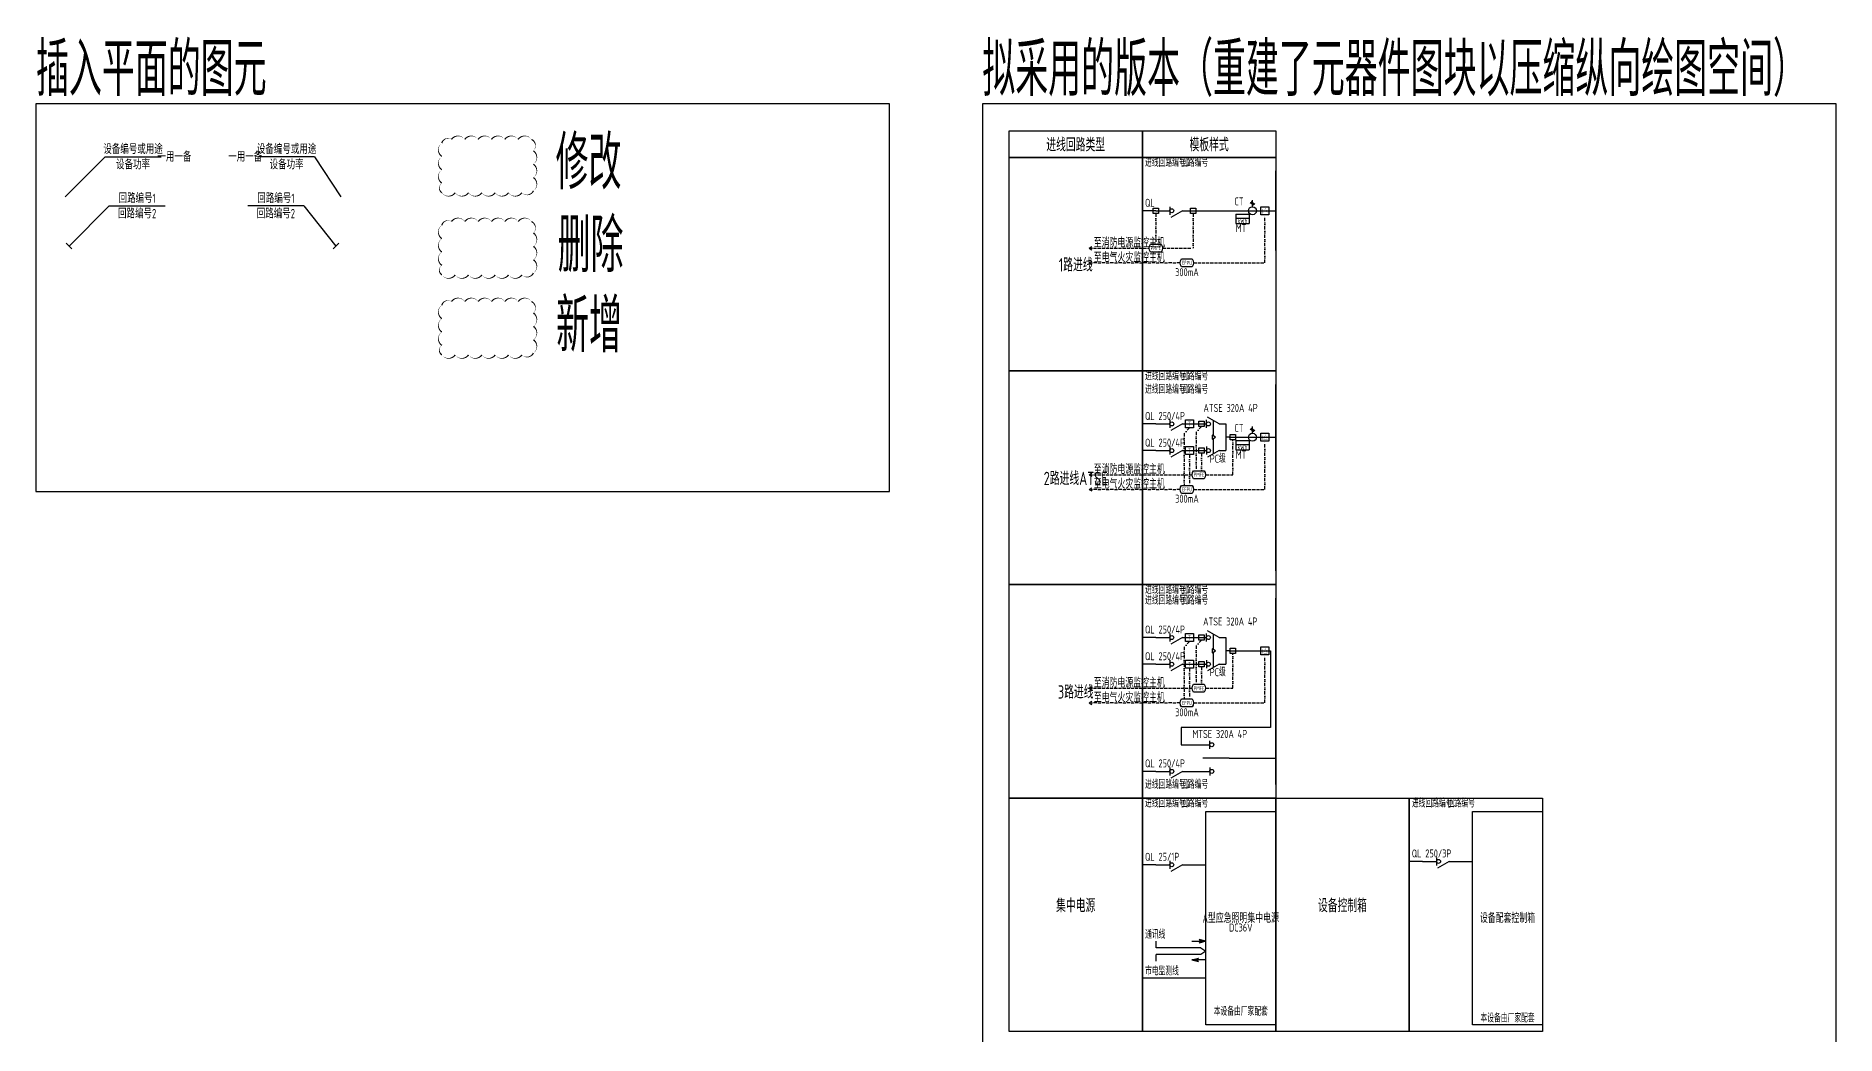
# Model space of a CAD drawing. Header units: millimetres. Extents: x -33464 to 217351, y -4000 to 120872.
# Drawn here: x 91947 to 159421, y 68125 to 105546 of the extents above; entities that cross this region are included whole.
import ezdxf
from ezdxf.enums import TextEntityAlignment as Align

# ---------------------------------------------------------------- set-up
doc = ezdxf.new("R2010")
doc.units = ezdxf.units.MM
doc.header["$LTSCALE"] = 500
doc.header["$MEASUREMENT"] = 0
doc.linetypes.add('BORDER2', pattern=[0.875, 0.25, -0.125, 0.25, -0.125, 0, -0.125])
doc.linetypes.add('DIVIDE2', pattern=[0.625, 0.25, -0.125, 0, -0.125, 0, -0.125])
for name, color, linetype in [('AI-POWR-AUXL1', 2, 'Continuous'), ('AI-POWR-AUXL2', 1, 'Continuous'), ('AI-POWR-AUXL3', 3, 'Continuous'), ('E-CTRL-WIRE', 3, 'BORDER2'), ('E-EFPS-DEVC', 3, 'Continuous'), ('E-EFPS-WIRE2', 4, 'DIVIDE2'), ('E-PMFE-DEVC', 3, 'Continuous'), ('E-POWR-DEVC', 3, 'Continuous'), ('E-POWR-DIMS', 6, 'Continuous'), ('E-UNIV-AB', 1, 'Continuous'), ('E-UNIV-DIAG', 2, 'Continuous'), ('E-UNIV-EL', 140, 'Continuous'), ('E-UNIV-NOTE', 6, 'Continuous'), ('E-UNIV-Oppo', 3, 'Continuous'), ('E-UNIV-WIRE', 4, 'Continuous')]:
    doc.layers.add(name, color=color, linetype=linetype)
doc.layers.add('内框', color=8, linetype='Continuous', plot=False)
doc.layers.add('注释', color=7, linetype='Continuous', plot=False)
doc.styles.add('TH-STYLE3', font='tssdeng.shx', dxfattribs={"width": 0.7, "bigfont": 'tssdchn.shx'})

# ---------------------------------------------------------------- blocks, each defined once
blk = doc.blocks.new('jt3')
for p, q in [((0, 0), (1008, 0)), ((1008, 0), (529, 128)), ((658, 2), (529, 128)), ((533, -128), (658, 2)), ((1008, 0), (533, -128))]:
    blk.add_line(p, q)
for points in [[(529, 128), (658, 2), (1008, 0)], [(533, -128), (658, 2), (1008, 0)]]:
    blk.add_solid(points)
blk = doc.blocks.new('E-BQL102-1')
at = {"layer": 'E-UNIV-Oppo'}
for p, q in [((0, 0), (5.25, 0)), ((5.25, 1.5), (5.25, -1.5)), ((10, 0), (12.5, 0))]:
    blk.add_line(p, q, dxfattribs=at)
blk.add_lwpolyline([(10, 0), (5.67, -2.5)], dxfattribs=at)
blk.add_circle((6, 0), 0.75, dxfattribs=at)
blk = doc.blocks.new('集中电源')
at = {"layer": 'E-POWR-DEVC'}
for p, q in [((2185, -5616), (2375, -5741)), ((2375, -5741), (2185, -5866))]:
    blk.add_line(p, q, dxfattribs=at)
blk.add_lwpolyline([(2375, -500), (5000, -500), (5000, -8500), (2375, -8500)], close=True, dxfattribs=at)
for points in [[(510, -5616), (510, -5366)], [(2185, -5616), (510, -5616)], [(510, -6116), (510, -5866)], [(2185, -5866), (510, -5866)]]:
    blk.add_lwpolyline(points, dxfattribs=at)
at = {"layer": 'E-UNIV-WIRE'}
for p, q in [((500, -2500), (0, -2500)), ((1750, -2500), (2375, -2500)), ((2375, -6741), (0, -6741))]:
    blk.add_line(p, q, dxfattribs=at)
at = {"layer": 'E-POWR-DEVC'}
for name, p, xscale, yscale, zscale in [('E-BQL102-1', (500, -2500), 100, 100, 100), ('jt3', (2375, -6061), -0.5120000243186951, 0.5120000243186951, 0.5120000243186951)]:
    blk.add_blockref(name, p, dxfattribs=dict(at, xscale=xscale, yscale=yscale, zscale=zscale))
at = {"layer": 'E-POWR-DEVC', "xscale": -0.5120000243186951, "yscale": 0.5120000243186951, "zscale": 0.5120000243186951, "rotation": 180}
blk.add_blockref('jt3', (1859, -5366), dxfattribs=at)
at = {"layer": 'E-UNIV-NOTE', "style": 'TH-STYLE3', "width": 0.65}
for s, p in [('进线回路编号：', (100, -200)), ('回路编号', (1450, -200)), ('QL 25/1P', (100, -2200)), ('通讯线', (100, -5115)), ('市电监测线 ', (100, -6490))]:
    blk.add_text(s, height=300, rotation=359.99978, dxfattribs=at).set_placement(p, align=Align.MIDDLE_LEFT)
for s, height, p in [('A型应急照明集中电源', 350, (3688, -4500)), ('DC36V', 300, (3688, -4850)), ('本设备由厂家配套', 300, (3688, -8000))]:
    blk.add_text(s, height=height, rotation=359.99978, dxfattribs=at).set_placement(p, align=Align.MIDDLE_CENTER)
blk = doc.blocks.new('设备控制箱')
at = {"layer": 'E-POWR-DEVC'}
blk.add_lwpolyline([(2375, -500), (5000, -500), (5000, -8500), (2375, -8500)], close=True, dxfattribs=at)
at = {"layer": 'E-UNIV-WIRE'}
for p, q in [((500, -2375), (0, -2375)), ((1750, -2375), (2375, -2375))]:
    blk.add_line(p, q, dxfattribs=at)
at = {"layer": 'E-POWR-DEVC', "xscale": 100, "yscale": 100, "zscale": 100}
blk.add_blockref('E-BQL102-1', (500, -2375), dxfattribs=at)
at = {"layer": 'E-UNIV-NOTE', "style": 'TH-STYLE3', "width": 0.65}
for s, p in [('进线回路编号：', (100, -200)), ('回路编号', (1450, -200)), ('QL 250/3P', (100, -2075))]:
    blk.add_text(s, height=300, rotation=359.99978, dxfattribs=at).set_placement(p, align=Align.MIDDLE_LEFT)
for s, height, p in [('设备配套控制箱', 350, (3687, -4500)), ('本设备由厂家配套', 300, (3687, -8250))]:
    blk.add_text(s, height=height, rotation=359.99978, dxfattribs=at).set_placement(p, align=Align.MIDDLE_CENTER)
blk = doc.blocks.new('E-BPMFE110')
blk.add_lwpolyline([(-2, 1.5), (2, 1.5, -0.333333), (2, -1.5), (-2, -1.5, -0.333333)], format="xyb", close=True)
at = {"layer": 'E-UNIV-EL', "style": 'TH-STYLE3', "width": 0.7}
blk.add_attdef('F', text='', height=1.5, dxfattribs=at).set_placement((0, 0), align=Align.MIDDLE)
blk = doc.blocks.new('E-BPMFE201-2')
at = {"layer": 'E-EFPS-DEVC'}
blk.add_lwpolyline([(-1130, 600), (-930, 600), (-930, 400), (-1130, 400)], close=True, dxfattribs=at)
at = {"layer": 'E-EFPS-DEVC', "elevation": 0}
for points in [[(40, 100), (240, 100), (240, -100), (40, -100)], [(-1130, -400), (-930, -400), (-930, -600), (-1130, -600)]]:
    blk.add_lwpolyline(points, close=True, dxfattribs=at)
at = {"layer": 'E-EFPS-WIRE2'}
for p, q in [((-1030, 400), (-1230, 200, 0)), ((-1230, 200, 0), (-1230, -1250, 0)), ((-1030, -600, 0), (-1030, -1250, 0)), ((140, -1400, 0), (140, -100, 0)), ((-5250, -1400), (-5146, -1340)), ((-5250, -1400), (-1380, -1400)), ((-5250, -1400), (-5146, -1460)), ((-880, -1400), (140, -1400, 0))]:
    blk.add_line(p, q, dxfattribs=at)
at = {"layer": 'E-PMFE-DEVC', "xscale": 100, "yscale": 100, "zscale": 100}
blk.add_blockref('E-BPMFE110', (-1130, -1400), dxfattribs=at).add_auto_attribs({'F': 'PMFE'})
at = {"layer": 'E-POWR-DIMS', "style": 'TH-STYLE3', "width": 0.65}
blk.add_text('至消防电源监控主机', height=350, dxfattribs=at).set_placement((-5073, -1200), align=Align.MIDDLE_LEFT)
blk = doc.blocks.new('E-BQL102')
at = {"layer": 'E-UNIV-Oppo'}
for p, q in [((0, 0), (5.25, 0)), ((5.25, 1.5), (5.25, -1.5)), ((10, 0), (12.5, 0))]:
    blk.add_line(p, q, dxfattribs=at)
blk.add_lwpolyline([(10, 0), (5.67, -2.5)], dxfattribs=at)
blk.add_circle((6, 0), 0.75, dxfattribs=at)
blk = doc.blocks.new('E-BTS101')
at = {"layer": 'E-UNIV-NOTE'}
for p, q in [((-6.35, 0.75), (-6.35, -0.75)), ((-5.05, 0), (-6.35, 0.75)), ((-6.35, -0.75), (-5.05, 0)), ((-5.92, 6.25), (-5.92, 0.5)), ((-5.92, -0.5), (-5.92, -6.25))]:
    blk.add_line(p, q, dxfattribs=at)
at = {"layer": 'E-UNIV-Oppo'}
for p, q in [((-3.75, 5), (-8.08, 7.5)), ((-13.75, 5), (-8.5, 5)), ((-8.5, 3.5), (-8.5, 6.5)), ((-3.75, 5), (-1.25, 5)), ((-1.25, 5), (-1.25, -5)), ((0, 0), (-1.25, 0)), ((-13.75, -5), (-8.5, -5)), ((-8.5, -3.5), (-8.5, -6.5)), ((-3.75, -5), (-8.08, -7.5)), ((-3.75, -5), (-1.25, -5))]:
    blk.add_line(p, q, dxfattribs=at)
for centre in [(-7.75, 5), (-7.75, -5)]:
    blk.add_circle(centre, 0.75, dxfattribs=at)
blk = doc.blocks.new('2路进线ATSE')
at = {"layer": 'E-UNIV-WIRE'}
for p, q in [((500, -1986), (0, -1986)), ((1750, -1986), (1875, -1986)), ((3250, -2486), (5000, -2486)), ((500, -2986), (0, -2986)), ((1750, -2986), (1875, -2986))]:
    blk.add_line(p, q, dxfattribs=at)
at = {"layer": 'E-UNIV-WIRE', "const_width": 50}
blk.add_lwpolyline([(5000, -500), (5000, -7500)], dxfattribs=at)
at = {"layer": 'E-POWR-DEVC', "xscale": 100, "yscale": 100, "zscale": 100}
for name, p in [('E-BQL102', (500, -1986)), ('E-BTS101', (3250, -2486)), ('E-BQL102', (500, -2986))]:
    blk.add_blockref(name, p, dxfattribs=at)
at = {"layer": 'E-UNIV-NOTE', "style": 'TH-STYLE3', "width": 0.65}
for s, p in [('进线回路编号：', (100, -200)), ('进线回路编号：', (100, -700)), ('回路编号', (1450, -200)), ('回路编号', (1450, -700)), ('ATSE 320A 4P', (2288, -1386)), ('QL 250/4P', (100, -1686)), ('QL 250/4P', (100, -2686))]:
    blk.add_text(s, height=300, rotation=359.99978, dxfattribs=at).set_placement(p, align=Align.MIDDLE_LEFT)
blk.add_text('PC级', height=300, rotation=359.99978, dxfattribs=at).set_placement((3125, -3286), align=Align.MIDDLE_RIGHT)
blk = doc.blocks.new('E-BTS102')
at = {"layer": 'E-UNIV-Oppo'}
for p, q in [((-13.75, 5), (-7.25, 5)), ((-7.25, 3.5), (-7.25, 6.5)), ((-13.75, -5), (-7.25, -5)), ((-7.25, -3.5), (-7.25, -6.5))]:
    blk.add_line(p, q, dxfattribs=at)
blk.add_lwpolyline([(0, 0), (-9.875, 0)], dxfattribs=at)
for centre in [(-6.5, 5), (-6.5, -5)]:
    blk.add_circle(centre, 0.75, dxfattribs=at)
blk = doc.blocks.new('3路进线')
at = {"layer": 'E-UNIV-WIRE'}
for p, q in [((500, -1986), (0, -1986)), ((1750, -1986), (1875, -1986)), ((3250, -2486), (4800, -2486)), ((4800, -2486), (4800, -5361)), ((500, -2986), (0, -2986)), ((1750, -2986), (1875, -2986)), ((4800, -5361), (1450, -5361)), ((1450, -5361), (1450, -6000)), ((1450, -6000), (1875, -6000)), ((3250, -6500), (5000, -6500)), ((500, -7000), (0, -7000)), ((1750, -7000), (1875, -7000))]:
    blk.add_line(p, q, dxfattribs=at)
at = {"layer": 'E-UNIV-WIRE', "const_width": 50}
blk.add_lwpolyline([(5000, -500), (5000, -7500)], dxfattribs=at)
at = {"layer": 'E-POWR-DEVC', "xscale": 100, "yscale": 100, "zscale": 100}
for name, p in [('E-BQL102', (500, -1986)), ('E-BTS101', (3250, -2486)), ('E-BQL102', (500, -2986)), ('E-BTS102', (3250, -6500)), ('E-BQL102', (500, -7000))]:
    blk.add_blockref(name, p, dxfattribs=at)
at = {"layer": 'E-UNIV-NOTE', "style": 'TH-STYLE3', "width": 0.65}
for s, p in [('进线回路编号：', (100, -200)), ('进线回路编号：', (100, -600)), ('回路编号', (1450, -200)), ('回路编号', (1450, -600)), ('ATSE 320A 4P', (2275, -1386)), ('QL 250/4P', (100, -1686)), ('QL 250/4P', (100, -2686)), ('MTSE 320A 4P', (1875, -5600)), ('QL 250/4P', (100, -6700)), ('进线回路编号：', (100, -7500)), ('回路编号', (1450, -7500))]:
    blk.add_text(s, height=300, rotation=359.99978, dxfattribs=at).set_placement(p, align=Align.MIDDLE_LEFT)
blk.add_text('PC级', height=300, rotation=359.99978, dxfattribs=at).set_placement((3125, -3286), align=Align.MIDDLE_RIGHT)
blk = doc.blocks.new('1路进线')
at = {"layer": 'E-UNIV-WIRE'}
for p, q in [((500, -2000), (0, -2000)), ((1750, -2000), (5000, -2000))]:
    blk.add_line(p, q, dxfattribs=at)
at = {"layer": 'E-UNIV-WIRE', "const_width": 50}
blk.add_lwpolyline([(5000, -500), (5000, -3500)], dxfattribs=at)
at = {"layer": 'E-POWR-DEVC', "xscale": 100, "yscale": 100, "zscale": 100}
blk.add_blockref('E-BQL102', (500, -2000), dxfattribs=at)
at = {"layer": 'E-UNIV-NOTE', "style": 'TH-STYLE3', "width": 0.65}
for s, p in [('进线回路编号：', (100, -200)), ('回路编号', (1450, -200)), ('QL', (100, -1700))]:
    blk.add_text(s, height=300, rotation=359.99978, dxfattribs=at).set_placement(p, align=Align.MIDDLE_LEFT)
blk = doc.blocks.new('E-BPMFE201-1')
at = {"layer": 'E-EFPS-DEVC', "elevation": 0}
for points in [[(-100, 100), (100, 100), (100, -100), (-100, -100)], [(1300, 100), (1500, 100), (1500, -100), (1300, -100)]]:
    blk.add_lwpolyline(points, close=True, dxfattribs=at)
at = {"layer": 'E-EFPS-WIRE2'}
for p, q in [((0, -100), (0, -1250, 0)), ((1400, -100, 0), (1400, -1400, 0)), ((-2500, -1400), (-2396, -1340)), ((-2500, -1400), (-250, -1400, 0)), ((-2500, -1400), (-2396, -1460)), ((250, -1400, 0), (1400, -1400, 0))]:
    blk.add_line(p, q, dxfattribs=at)
at = {"layer": 'E-PMFE-DEVC', "xscale": 100, "yscale": 100, "zscale": 100}
blk.add_blockref('E-BPMFE110', (0, -1400, 0), dxfattribs=at).add_auto_attribs({'F': 'PMFE'})
at = {"layer": 'E-POWR-DIMS', "style": 'TH-STYLE3', "width": 0.65}
blk.add_text('至消防电源监控主机', height=350, dxfattribs=at).set_placement((-2323, -1200), align=Align.MIDDLE_LEFT)
blk = doc.blocks.new('E-BEFPS210')
blk.add_lwpolyline([(-1.5, -1.5), (-1.5, 1.5), (1.5, 1.5), (1.5, -1.5)], close=True)
at = {"layer": 'E-UNIV-EL', "style": 'TH-STYLE3', "width": 0.7}
blk.add_attdef('F', text='', height=1.7, dxfattribs=at).set_placement((0, 0), align=Align.MIDDLE)
blk = doc.blocks.new('E-BEFPS220')
blk.add_lwpolyline([(-1.5, -1.5), (-1.5, 1.5), (1.5, 1.5), (1.5, -1.5)], close=True)
at = {"layer": 'E-UNIV-EL', "style": 'TH-STYLE3', "width": 0.7}
blk.add_attdef('F', text='', height=1.7, dxfattribs=at).set_placement((0, 0), align=Align.MIDDLE)
blk = doc.blocks.new('E-BEFPS110')
blk.add_lwpolyline([(-2, 1.5), (2, 1.5, -0.333333), (2, -1.5), (-2, -1.5, -0.333333)], format="xyb", close=True)
at = {"layer": 'E-UNIV-EL', "style": 'TH-STYLE3', "width": 0.7}
blk.add_attdef('F', text='', height=1.5, dxfattribs=at).set_placement((0, 0), align=Align.MIDDLE)
blk = doc.blocks.new('E-BEFPS201-2')
at = {"layer": 'E-EFPS-WIRE2'}
for p, q in [((-1480, 350), (-1680, 150)), ((-1680, 150), (-1680, -1800, 0)), ((-1480, -650, 0), (-1480, -1800, 0)), ((1340, -1950), (1340, -150)), ((-5250, -1950), (-5146, -1890)), ((-1830, -1950), (-5250, -1950)), ((-5250, -1950), (-5146, -2010)), ((-1330, -1950), (1340, -1950, 0))]:
    blk.add_line(p, q, dxfattribs=at)
at = {"layer": 'E-EFPS-DEVC', "xscale": 100, "yscale": 100, "zscale": 100}
for name, p, values in [('E-BEFPS220', (-1480, 500), {'F': 'T'}), ('E-BEFPS210', (1340, 0), {'F': 'I△'}), ('E-BEFPS220', (-1480, -500, 0), {'F': 'T'}), ('E-BEFPS110', (-1580, -1950), {'F': 'EFPU'})]:
    blk.add_blockref(name, p, dxfattribs=at).add_auto_attribs(values)
at = {"layer": 'E-POWR-DIMS', "style": 'TH-STYLE3', "width": 0.65}
blk.add_text('至电气火灾监控主机', height=350, dxfattribs=at).set_placement((-5072, -1750, 0), align=Align.MIDDLE_LEFT)
at = {"layer": 'E-UNIV-NOTE', "style": 'TH-STYLE3', "width": 0.65}
blk.add_text('300mA', height=300, rotation=359.99978, dxfattribs=at).set_placement((-1580, -2300), align=Align.MIDDLE_CENTER)
blk = doc.blocks.new('E-BEFPS201-1')
at = {"layer": 'E-EFPS-WIRE2'}
for p, q in [((4090, -1950), (4090, -150)), ((-2500, -1950), (-2396, -1890)), ((920, -1950), (-2500, -1950)), ((-2500, -1950), (-2396, -2010)), ((1420, -1950), (4090, -1950, 0))]:
    blk.add_line(p, q, dxfattribs=at)
at = {"layer": 'E-EFPS-DEVC', "xscale": 100, "yscale": 100, "zscale": 100}
for name, p, values in [('E-BEFPS210', (4090, 0), {'F': 'I△'}), ('E-BEFPS110', (1170, -1950), {'F': 'EFPU'})]:
    blk.add_blockref(name, p, dxfattribs=at).add_auto_attribs(values)
at = {"layer": 'E-POWR-DIMS', "style": 'TH-STYLE3', "width": 0.65}
blk.add_text('至电气火灾监控主机', height=350, dxfattribs=at).set_placement((-2322, -1750, 0), align=Align.MIDDLE_LEFT)
at = {"layer": 'E-UNIV-NOTE', "style": 'TH-STYLE3', "width": 0.65}
blk.add_text('300mA', height=300, rotation=359.99978, dxfattribs=at).set_placement((1170, -2300), align=Align.MIDDLE_CENTER)
blk = doc.blocks.new('E-BCT102')
for p, q in [((1.5, -6.25), (4, -6.25)), ((3.12, -5.41), (2.17, -6.78)), ((3.46, -5.81), (2.51, -7.19))]:
    blk.add_line(p, q)
blk.add_lwpolyline([(0, 0), (0, -12.5)])
blk.add_circle((0, -6.25), 1.5)
blk = doc.blocks.new('E-BMT101')
for p, q in [((-2.5, 2.5), (-2.5, -1)), ((-2.5, 2.5), (2.5, 2.5)), ((-2.5, 1), (2.5, 1)), ((2.5, 2.5), (2.5, -1)), ((-2.5, -1), (2.5, -1))]:
    blk.add_line(p, q)
at = {"layer": 'E-UNIV-EL', "style": 'TH-STYLE3', "width": 0.7}
blk.add_text('kWh', height=1.8, dxfattribs=at).set_placement((0, 0), align=Align.MIDDLE)
blk = doc.blocks.new('间接表')
at = {"layer": 'E-POWR-DEVC', "rotation": 90}
blk.add_blockref('E-BCT102', (0, 0), dxfattribs=at)
at = {"layer": 'E-POWR-DEVC'}
blk.add_blockref('E-BMT101', (2.5, -3.75), dxfattribs=at)
at = {"layer": 'E-UNIV-NOTE', "style": 'TH-STYLE3', "width": 0.65}
for s, p in [('CT', (-0.49, 3.5)), ('MT', (0, -6.5))]:
    blk.add_text(s, height=3, rotation=359.99978, dxfattribs=at).set_placement(p, align=Align.MIDDLE_LEFT)
blk = doc.blocks.new('*U95')
at = {"layer": 'E-UNIV-NOTE'}
for q in [(0, 0), (36, 15)]:
    blk.add_line((15, 15), q, dxfattribs=at)
at = {"layer": 'E-UNIV-NOTE', "style": 'TH-STYLE3', "width": 0.7}
for tag, p in [('设备编号或用途', (25.5, 17.87)), ('设备功率', (25.5, 12.1)), ('主备关系', (41, 15))]:
    blk.add_attdef(tag, text='', height=3.5, dxfattribs=at).set_placement(p, align=Align.MIDDLE_CENTER)
blk = doc.blocks.new('AI-负载标注-R')
at = {"layer": 'E-UNIV-DIAG', "xscale": 100, "yscale": 100, "zscale": 100}
blk.add_blockref('*U95', (0, 0), dxfattribs=at).add_auto_attribs({'设备功率': '设备功率', '设备编号或用途': '设备编号或用途', '主备关系': '一用一备'})
blk = doc.blocks.new('*U98')
at = {"layer": 'E-UNIV-NOTE'}
for q in [(-30.86, 15), (0, 0)]:
    blk.add_line((-9.86, 15), q, dxfattribs=at)
at = {"layer": 'E-UNIV-NOTE', "style": 'TH-STYLE3', "width": 0.7}
for tag, p in [('主备关系', (-35.86, 15)), ('设备编号或用途', (-20.36, 17.87)), ('设备功率', (-20.36, 12.1))]:
    blk.add_attdef(tag, text='', height=3.5, dxfattribs=at).set_placement(p, align=Align.MIDDLE_CENTER)
blk = doc.blocks.new('AI-负载标注-L')
at = {"layer": 'E-UNIV-DIAG', "xscale": 100, "yscale": 100, "zscale": 100}
blk.add_blockref('*U98', (0, 0), dxfattribs=at).add_auto_attribs({'设备功率': '设备功率', '设备编号或用途': '设备编号或用途', '主备关系': '一用一备'})
blk = doc.blocks.new('*U135')
at = {"layer": 'E-UNIV-NOTE'}
for p, q in [((15, 15), (0, 0)), ((15, 15), (36, 15)), ((-1.06, 1.06), (1.06, -1.06))]:
    blk.add_line(p, q, dxfattribs=at)
at = {"layer": 'E-UNIV-NOTE', "style": 'TH-STYLE3', "width": 0.7}
for tag, p in [('回路编号2', (25.5, 12.13)), ('回路编号1', (25.5, 17.87))]:
    blk.add_attdef(tag, text='', height=3.5, dxfattribs=at).set_placement(p, align=Align.MIDDLE_CENTER)
blk = doc.blocks.new('AI-回路标注-R')
at = {"layer": 'E-UNIV-NOTE', "xscale": 100, "yscale": 100, "zscale": 100}
blk.add_blockref('*U135', (0, 0), dxfattribs=at).add_auto_attribs({'回路编号1': '回路编号1', '回路编号2': '回路编号2'})
blk = doc.blocks.new('*U137')
at = {"layer": 'E-UNIV-NOTE'}
for p, q in [((-12, 15), (-33, 15)), ((-12, 15), (0, 0)), ((-1.06, -1.06), (1.06, 1.06))]:
    blk.add_line(p, q, dxfattribs=at)
at = {"layer": 'E-UNIV-NOTE', "style": 'TH-STYLE3', "width": 0.7}
for tag, p in [('回路编号2', (-22.5, 12.13)), ('回路编号1', (-22.5, 17.87))]:
    blk.add_attdef(tag, text='', height=3.5, dxfattribs=at).set_placement(p, align=Align.MIDDLE_CENTER)
blk = doc.blocks.new('AI-回路标注-L')
at = {"layer": 'E-UNIV-NOTE', "xscale": 100, "yscale": 100, "zscale": 100}
blk.add_blockref('*U137', (0, 0), dxfattribs=at).add_auto_attribs({'回路编号1': '回路编号1', '回路编号2': '回路编号2'})

msp = doc.modelspace()

# ---------------------------------------------------------------- linework, layer by layer
at = {"layer": 'AI-POWR-AUXL1'}
msp.add_lwpolyline([(107160, 99677, 0, 50, 0.520567), (107660, 99677, 0, 50, 0.520567), (108160, 99677, 0, 50, 0.520567), (108660, 99677, 0, 50, 0.520567), (109160, 99677, 0, 50, 0.520567), (109660, 99677, 0, 50, 0.520567), (110160, 99677, 0, 50, 0.520567), (110592, 99744, 0, 50, 0.520567), (110592, 100244, 0, 50, 0.520567), (110592, 100744, 0, 50, 0.520567), (110592, 101244, 0, 50, 0.520567), (110521, 101673, 0, 50, 0.520567), (110021, 101673, 0, 50, 0.520567), (109521, 101673, 0, 50, 0.520567), (109021, 101673, 0, 50, 0.520567), (108521, 101673, 0, 50, 0.520567), (108021, 101673, 0, 50, 0.520567), (107521, 101673, 0, 50, 0.520567), (107160, 101535, 0, 50, 0.520567), (107160, 101035, 0, 50, 0.520567), (107160, 100535, 0, 50, 0.520567), (107160, 100035, 0, 50, 0.520567)], format="xyseb", close=True, dxfattribs=at)
at = {"layer": 'AI-POWR-AUXL2'}
msp.add_lwpolyline([(107160, 96599, 0, 50, 0.520567), (107660, 96599, 0, 50, 0.520567), (108160, 96599, 0, 50, 0.520567), (108660, 96599, 0, 50, 0.520567), (109160, 96599, 0, 50, 0.520567), (109660, 96599, 0, 50, 0.520567), (110160, 96599, 0, 50, 0.520567), (110592, 96667, 0, 50, 0.520567), (110592, 97167, 0, 50, 0.520567), (110592, 97667, 0, 50, 0.520567), (110592, 98167, 0, 50, 0.520567), (110521, 98596, 0, 50, 0.520567), (110021, 98596, 0, 50, 0.520567), (109521, 98596, 0, 50, 0.520567), (109021, 98596, 0, 50, 0.520567), (108521, 98596, 0, 50, 0.520567), (108021, 98596, 0, 50, 0.520567), (107521, 98596, 0, 50, 0.520567), (107160, 98457, 0, 50, 0.520567), (107160, 97957, 0, 50, 0.520567), (107160, 97457, 0, 50, 0.520567), (107160, 96957, 0, 50, 0.520567)], format="xyseb", close=True, dxfattribs=at)
at = {"layer": 'AI-POWR-AUXL3'}
msp.add_lwpolyline([(107160, 93602, 0, 50, 0.520567), (107660, 93602, 0, 50, 0.520567), (108160, 93602, 0, 50, 0.520567), (108660, 93602, 0, 50, 0.520567), (109160, 93602, 0, 50, 0.520567), (109660, 93602, 0, 50, 0.520567), (110160, 93602, 0, 50, 0.520567), (110592, 93670, 0, 50, 0.520567), (110592, 94170, 0, 50, 0.520567), (110592, 94670, 0, 50, 0.520567), (110592, 95170, 0, 50, 0.520567), (110521, 95599, 0, 50, 0.520567), (110021, 95599, 0, 50, 0.520567), (109521, 95599, 0, 50, 0.520567), (109021, 95599, 0, 50, 0.520567), (108521, 95599, 0, 50, 0.520567), (108021, 95599, 0, 50, 0.520567), (107521, 95599, 0, 50, 0.520567), (107160, 95460, 0, 50, 0.520567), (107160, 94960, 0, 50, 0.520567), (107160, 94460, 0, 50, 0.520567), (107160, 93960, 0, 50, 0.520567)], format="xyseb", close=True, dxfattribs=at)
at = {"layer": 'E-UNIV-AB', "color": 3}
for points in [[(91947, 88480), (123947, 88480), (123947, 103000), (91947, 103000)], [(127421, -4000), (159421, -4000), (159421, 103000), (127421, 103000)]]:
    msp.add_lwpolyline(points, close=True, dxfattribs=at)
at = {"layer": '内框'}
for points in [[(133421, 101000), (128421, 101000), (128421, 102000), (133421, 102000)], [(138421, 101000), (133421, 101000), (133421, 102000), (138421, 102000)], [(128421, 101000), (133421, 101000), (133421, 93000), (128421, 93000)], [(133421, 101000), (138421, 101000), (138421, 93000), (133421, 93000)], [(128421, 93000), (133421, 93000), (133421, 85000), (128421, 85000)], [(133421, 93000), (138421, 93000), (138421, 85000), (133421, 85000)], [(128421, 85000), (133421, 85000), (133421, 77000), (128421, 77000)], [(133421, 85000), (138421, 85000), (138421, 77000), (133421, 77000)], [(128421, 77000), (133421, 77000), (133421, 68250), (128421, 68250)], [(133421, 77000), (138421, 77000), (138421, 68250), (133421, 68250)], [(138421, 77000), (143421, 77000), (143421, 68250), (138421, 68250)], [(143421, 77000), (148421, 77000), (148421, 68250), (143421, 68250)]]:
    msp.add_lwpolyline(points, close=True, dxfattribs=at)

# ---------------------------------------------------------------- block references
for name, p in [('集中电源', (133421, 77000)), ('设备控制箱', (143421, 77000))]:
    msp.add_blockref(name, p)
at = {"layer": 'AI-POWR-AUXL1'}
for name, p in [('AI-负载标注-R', (93035, 99520)), ('AI-负载标注-L', (103376, 99520)), ('AI-回路标注-R', (93189, 97680)), ('AI-回路标注-L', (103189, 97680))]:
    msp.add_blockref(name, p, dxfattribs=at)
at = {"layer": 'E-CTRL-WIRE'}
for name, p in [('1路进线', (133421, 101000)), ('2路进线ATSE', (133421, 93000)), ('3路进线', (133421, 85000))]:
    msp.add_blockref(name, p, dxfattribs=at)
at = {"layer": 'E-POWR-DEVC', "xscale": 100, "yscale": 100, "zscale": 100}
for p in [(136921, 99000), (136921, 90514)]:
    msp.add_blockref('间接表', p, dxfattribs=at)
at = {"layer": 'E-POWR-DEVC'}
for name, p in [('E-BEFPS201-1', (133921, 99000)), ('E-BPMFE201-1', (133921, 99000)), ('E-BEFPS201-2', (136671, 90514)), ('E-BPMFE201-2', (136671, 90514)), ('E-BEFPS201-2', (136671, 82514)), ('E-BPMFE201-2', (136671, 82514)), ('间接表', (136921, 78500))]:
    msp.add_blockref(name, p, dxfattribs=at)

# ---------------------------------------------------------------- texts
at = {"layer": 'AI-POWR-AUXL1', "style": 'TH-STYLE3', "width": 0.65}
msp.add_text('修改', height=2000, dxfattribs=at).set_placement((111425, 100806), align=Align.MIDDLE_LEFT)
at = {"layer": 'AI-POWR-AUXL2', "style": 'TH-STYLE3', "width": 0.65}
msp.add_text('删除', height=2000, dxfattribs=at).set_placement((111500, 97703), align=Align.MIDDLE_LEFT)
at = {"layer": 'AI-POWR-AUXL3', "style": 'TH-STYLE3', "width": 0.65}
msp.add_text('新增', height=2000, dxfattribs=at).set_placement((111444, 94695), align=Align.MIDDLE_LEFT)
at = {"layer": 'E-UNIV-AB', "color": 3, "style": 'TH-STYLE3', "width": 0.65}
for s, p in [('插入平面的图元', (91947, 104300)), ('拟采用的版本（重建了元器件图块以压缩纵向绘图空间）', (127421, 104300))]:
    msp.add_text(s, height=2000, dxfattribs=at).set_placement(p, align=Align.MIDDLE_LEFT)
at = {"layer": '注释', "style": 'TH-STYLE3', "width": 0.7}
for s, p in [('进线回路类型', (130921, 101500)), ('模板样式', (135921, 101500)), ('1路进线', (130921, 97000)), ('2路进线ATSE', (130921, 89000)), ('3路进线', (130921, 81000)), ('集中电源', (130921, 73000)), ('设备控制箱', (140921, 73000))]:
    msp.add_text(s, height=500, dxfattribs=at).set_placement(p, align=Align.MIDDLE)

doc.saveas('drawing.dxf')
